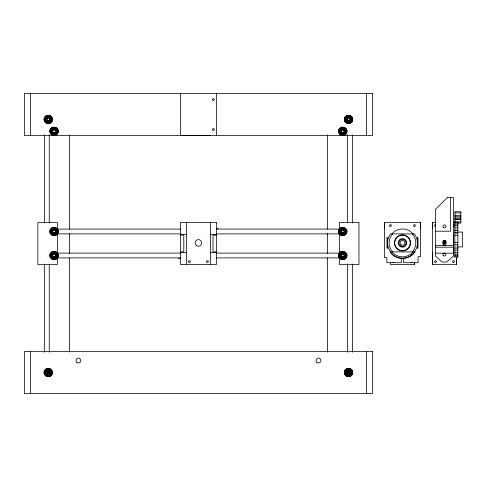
<?xml version="1.0" encoding="UTF-8"?>
<svg xmlns="http://www.w3.org/2000/svg" width="487" height="487" viewBox="0 0 487 487"><rect width="100%" height="100%" fill="white"/><g stroke="black" fill="none" stroke-linecap="round" stroke-linejoin="round"><path stroke-width="0.73" d="M384.474 228.494L384.474 222.492L420.482 222.492L420.482 256.704L418.083 256.704L418.083 262.706L403.68 262.706L403.68 258.238M414.48 264.526L414.48 262.274L414.48 264.526L390.471 264.526L390.471 262.268M420.482 228.494L420.482 222.492M456.496 257.605L456.496 264.508L432.486 264.508L432.486 252.485M432.486 228.494L432.486 222.474L435.488 222.474M456.496 264.508L456.496 257.745M44.061 119.412C43.854 114.013 52.669 114.013 52.462 119.412C52.669 124.806 43.854 124.806 44.061 119.412L45.309 119.412C45.163 115.62 51.36 115.62 51.214 119.412C51.36 123.205 45.163 123.205 45.309 119.412M49.857 131.265C49.656 125.865 58.464 125.865 58.263 131.265C58.464 136.658 49.656 136.658 49.857 131.265L51.111 131.265C50.965 127.472 57.156 127.472 57.009 131.265C57.156 135.057 50.965 135.057 51.111 131.265M49.857 231.495C49.656 226.102 58.464 226.102 58.263 231.495C58.464 236.895 49.656 236.895 49.857 231.495L51.111 231.495C50.965 227.703 57.156 227.703 57.009 231.495C57.156 235.288 50.965 235.288 51.111 231.495M49.857 255.505C49.656 250.105 58.464 250.105 58.263 255.505C58.464 260.898 49.656 260.898 49.857 255.505L51.111 255.505C50.965 251.712 57.156 251.712 57.009 255.505C57.156 259.297 50.965 259.297 51.111 255.505M44.061 372.543C43.854 367.149 52.669 367.149 52.462 372.543C52.669 377.942 43.854 377.942 44.061 372.543L45.309 372.543C45.163 368.75 51.36 368.75 51.214 372.543C51.36 376.335 45.163 376.335 45.309 372.543M338.556 131.265C338.349 125.865 347.164 125.865 346.957 131.265C347.164 136.658 338.349 136.658 338.556 131.265L339.804 131.265C339.664 135.057 345.855 135.057 345.709 131.265C345.855 127.472 339.664 127.472 339.804 131.265M344.352 119.412C344.151 114.013 352.959 114.013 352.758 119.412C352.959 124.806 344.151 124.806 344.352 119.412L345.606 119.412C345.46 115.62 351.651 115.62 351.511 119.412C351.651 123.205 345.46 123.205 345.606 119.412M338.556 231.495C338.349 226.102 347.164 226.102 346.957 231.495C347.164 236.895 338.349 236.895 338.556 231.495L339.804 231.495C339.664 227.703 345.855 227.703 345.709 231.495C345.855 235.288 339.664 235.288 339.804 231.495M338.556 255.505C338.349 250.105 347.164 250.105 346.957 255.505C347.164 260.898 338.349 260.898 338.556 255.505L339.804 255.505C339.664 259.297 345.855 259.297 345.709 255.505C345.855 251.712 339.664 251.712 339.804 255.505M344.352 372.543C344.151 367.149 352.959 367.149 352.758 372.543C352.959 377.942 344.151 377.942 344.352 372.543L345.606 372.543C345.46 368.75 351.651 368.75 351.511 372.543C351.651 376.335 345.46 376.335 345.606 372.543M443.231 241.844C443.17 240.298 445.69 240.298 445.629 241.844A1.802 1.802 0 0 0 443.085 241.789M47.172 123.473L47.495 122.261M49.029 116.557L49.351 115.352M52.973 135.319L53.296 134.114M54.824 128.41L55.147 127.204M52.973 235.556L53.296 234.35M54.824 228.647L55.147 227.435M52.973 259.565L53.296 258.353M54.824 252.65L55.147 251.444M47.172 376.603L47.495 375.398M49.029 369.694L49.351 368.482M341.667 135.319L341.996 134.114M343.524 128.41L343.846 127.204M347.468 123.473L347.791 122.261M349.319 116.557L349.642 115.352M341.667 235.556L341.996 234.35M343.524 228.647L343.846 227.435M341.667 259.565L341.996 258.353M343.524 252.65L343.846 251.444M347.468 376.603L347.791 375.398M349.319 369.694L349.642 368.482M46.162 123.053L46.782 121.969M49.735 116.856L50.362 115.772M51.957 134.899L52.584 133.822M55.536 128.708L56.163 127.624M51.957 235.136L52.584 234.052M55.536 228.939L56.163 227.855M51.957 259.145L52.584 258.061M55.536 252.948L56.163 251.864M46.162 376.183L46.782 375.1M49.735 369.986L50.362 368.903M346.458 123.053L347.079 121.969M350.031 116.856L350.658 115.772M340.656 134.899L341.284 133.822M344.236 128.708L344.857 127.624M340.656 235.136L341.284 234.052M344.236 228.939L344.857 227.855M340.656 259.145L341.284 258.061M344.236 252.948L344.857 251.864M346.458 376.183L347.079 375.1M350.031 369.986L350.658 368.903M392.723 233.894L390.933 236.232A13.338 13.338 0 0 0 390.933 249.569L392.723 251.901M412.246 251.901L414.035 249.569A13.338 13.338 0 0 0 414.035 236.232L412.246 233.894M412.976 251.901L412.331 252.747A13.922 13.922 0 0 1 392.638 252.747L391.992 251.901M414.321 251.901C418.443 246.879 418.443 238.922 414.321 233.894L390.641 233.894C386.526 238.916 386.526 246.879 390.641 251.901M414.638 251.901L413.268 253.684A15.255 15.255 0 0 1 391.694 253.684L390.324 251.901M445.276 242.69A1.199 1.199 0 0 1 443.389 242.441L444.43 243.043L445.343 242.605M45.291 122.383L46.174 121.5M50.35 117.324L51.232 116.442M51.086 134.235L51.975 133.353M56.145 129.177L57.034 128.294M51.086 234.466L51.975 233.583M56.145 229.407L57.034 228.525M51.086 258.475L51.975 257.593M56.145 253.417L57.034 252.534M45.291 375.514L46.174 374.631M50.35 370.455L51.232 369.572M345.587 122.383L346.47 121.5M350.646 117.324L351.529 116.442M339.786 134.235L340.669 133.353M344.845 129.177L345.727 128.294M339.786 234.466L340.669 233.583M344.845 229.407L345.727 228.525M339.786 258.475L340.669 257.593M344.845 253.417L345.727 252.534M345.587 375.514L346.47 374.631M350.646 370.455L351.529 369.572M44.621 121.513L45.705 120.886M50.818 117.933L51.902 117.312M50.423 133.365L51.5 132.738M56.62 129.785L57.697 129.158M50.423 233.596L51.5 232.975M56.62 230.022L57.697 229.395M50.423 257.605L51.5 256.978M56.62 254.025L57.697 253.404M344.918 121.513L346.001 120.886M351.115 117.933L352.192 117.312M339.116 133.365L340.2 132.738M345.313 129.785L346.397 129.158M44.621 374.643L45.705 374.022M50.818 371.07L51.902 370.443M339.116 233.596L340.2 232.975M345.313 230.022L346.397 229.395M339.116 257.605L340.2 256.978M345.313 254.025L346.397 253.404M344.918 374.643L346.001 374.022M351.115 371.07L352.192 370.443M53.673 129.81C49.193 133.468 58.927 133.468 54.447 129.81M44.201 120.502L45.413 120.173M51.111 118.645L52.322 118.323M50.003 132.348L51.208 132.026M56.912 130.498L58.117 130.175M344.498 120.502L345.703 120.173M351.407 118.645L352.612 118.323M338.696 132.348L339.908 132.026M345.612 130.498L346.817 130.175M50.003 232.585L51.208 232.262M56.912 230.735L58.117 230.406M50.003 256.594L51.208 256.265M56.912 254.738L58.117 254.415M338.696 232.585L339.908 232.262M345.612 230.735L346.817 230.406M338.696 256.594L339.908 256.265M345.612 254.738L346.817 254.415M44.201 373.632L45.413 373.31M51.111 371.782L52.322 371.453M344.498 373.632L345.703 373.31M351.407 371.782L352.612 371.453M444.278 242.088A0.84 0.84 0 0 1 445.307 243.116A0.84 0.84 0 0 1 443.901 243.494A0.84 0.84 0 0 1 444.278 242.088L444.497 242.057M51.214 119.412L52.462 119.412M351.511 119.412L352.758 119.412M57.009 131.265L58.263 131.265M345.709 131.265L346.957 131.265M180.403 135.362L210.414 135.362M454.931 212.971L460.86 212.971M454.931 215.467L460.86 215.467M454.931 216.788L460.86 216.77M454.931 218.097L460.86 218.079M454.931 219.144L460.86 219.144M454.931 219.4L460.86 219.4M454.846 221.816L457.847 221.816L457.847 257.605M457.896 221.889L460.86 221.889M453.494 222.474L454.998 222.474M454.846 222.699L457.847 222.699M457.896 223.095L460.86 223.095L460.86 211.735L454.931 211.735L454.931 223.095M454.846 224.014L457.847 224.014M454.846 225.731L457.847 225.731M454.846 227.806L457.847 227.806M216.417 228.537L218.213 228.543M57.442 229.097L180.549 229.097M216.265 229.097L339.378 229.097M454.846 230.181L457.847 230.181M454.846 230.588L457.847 230.588M435.427 231.209L450.493 231.209L450.493 197.418M57.009 231.495L58.263 231.495M345.709 231.495L346.957 231.495M457.847 232.068L462.65 232.068L462.65 246.891L457.847 246.891M454.846 232.774L457.847 232.774M454.846 232.908L457.847 232.908M57.442 233.894L180.549 233.894M216.265 233.894L339.378 233.894M180.403 234.399L186.405 234.399M210.414 234.417L216.417 234.417M180.403 235.294C185.188 233.523 183.678 237.26 183.672 239.361C184.165 240.785 183.441 242.161 184.001 243.689C183.429 244.991 184.153 246.416 183.696 247.853C183.879 248.486 183.964 249.35 183.672 250.008C184.518 251.974 183.045 252.357 180.403 251.706M216.417 235.318C213.288 234.862 212.496 234.923 213.123 237.102C212.904 237.693 212.904 238.575 213.123 239.166C212.709 240.627 213.361 242.021 212.813 243.336C213.379 244.906 212.679 246.288 213.148 247.816C212.776 248.455 213.056 249.277 213.056 249.904C212.606 251.98 213.422 252.363 216.417 251.724M454.846 235.349L457.847 235.349M454.846 242.313L457.847 242.313M454.846 244.864L457.847 244.924M435.427 245.442L453.434 245.442M435.427 247.183L453.434 247.183M454.846 248.023L457.847 248.023M454.846 250.044L457.847 250.044M454.846 252.266L457.847 252.266M180.403 252.601L186.405 252.601M210.414 252.625L216.417 252.625M57.442 253.106L180.549 253.106M216.265 253.106L339.378 253.106M435.427 253.185L453.434 253.185M454.846 254.165L457.847 254.165M57.009 255.505L58.263 255.505M345.709 255.505L346.957 255.505M454.846 255.675L457.847 255.675M454.846 256.771L457.847 256.771M57.442 257.903L180.549 257.903M216.265 257.903L339.378 257.903M178.601 258.5L180.403 258.481M51.214 372.543L52.462 372.543M351.511 372.543L352.758 372.543M344.498 118.323L345.703 118.645M351.407 120.173L352.612 120.502M338.696 130.175L339.908 130.498M345.612 132.026L346.817 132.348M44.201 118.323L45.413 118.645M51.111 120.173L52.322 120.502M50.003 130.175L51.208 130.498M56.912 132.026L58.117 132.348M338.696 230.406L339.908 230.735M345.612 232.262L346.817 232.585M338.696 254.415L339.908 254.738M345.612 256.265L346.817 256.594M50.003 230.406L51.208 230.735M56.912 232.262L58.117 232.585M50.003 254.415L51.208 254.738M56.912 256.265L58.117 256.594M344.498 371.453L345.703 371.782M351.407 373.31L352.612 373.632M44.201 371.453L45.413 371.782M51.111 373.31L52.322 373.632M344.918 117.312L346.001 117.933M351.115 120.886L352.192 121.513M339.116 129.158L340.2 129.785M345.313 132.738L346.397 133.365M339.116 229.395L340.2 230.022M345.313 232.975L346.397 233.596M339.116 253.404L340.2 254.025M345.313 256.978L346.397 257.605M44.621 117.312L45.705 117.933M50.818 120.886L51.902 121.513M50.423 129.158L51.5 129.785M56.62 132.738L57.697 133.365M344.918 370.443L346.001 371.07M351.115 374.022L352.192 374.643M50.423 229.395L51.5 230.022M56.62 232.975L57.697 233.596M50.423 253.404L51.5 254.025M56.62 256.978L57.697 257.605M44.621 370.443L45.705 371.07M50.818 374.022L51.902 374.643M345.587 116.442L346.47 117.324M350.646 121.5L351.529 122.383M339.786 128.294L340.669 129.177M344.845 133.353L345.727 134.235M339.786 228.525L340.669 229.407M344.845 233.583L345.727 234.466M339.786 252.534L340.669 253.417M344.845 257.593L345.727 258.475M345.587 369.572L346.47 370.455M350.646 374.631L351.529 375.514M45.291 116.442L46.174 117.324M50.35 121.5L51.232 122.383M51.086 128.294L51.975 129.177M56.145 133.353L57.034 134.235M51.086 228.525L51.975 229.407M56.145 233.583L57.034 234.466M51.086 252.534L51.975 253.417M56.145 257.593L57.034 258.475M45.291 369.572L46.174 370.455M50.35 374.631L51.232 375.514M346.458 115.772L347.079 116.856M350.031 121.969L350.658 123.053M340.656 127.624L341.284 128.708M344.236 133.822L344.857 134.899M340.656 227.855L341.284 228.939M344.236 234.052L344.857 235.136M340.656 251.864L341.284 252.948M344.236 258.061L344.857 259.145M346.458 368.903L347.079 369.986M350.031 375.1L350.658 376.183M46.162 115.772L46.782 116.856M49.735 121.969L50.362 123.053M51.957 127.624L52.584 128.708M55.536 133.822L56.163 134.899M51.957 227.855L52.584 228.939M55.536 234.052L56.163 235.136M51.957 251.864L52.584 252.948M55.536 258.061L56.163 259.145M46.162 368.903L46.782 369.986M49.735 375.1L50.362 376.183M347.468 115.352L347.791 116.557M349.319 122.261L349.642 123.473M341.667 127.204L341.996 128.41M343.524 134.114L343.846 135.319M341.667 227.435L341.996 228.647M343.524 234.35L343.846 235.556M341.667 251.444L341.996 252.65M343.524 258.353L343.846 259.565M347.468 368.482L347.791 369.694M349.319 375.398L349.642 376.603M52.973 127.204L53.296 128.41M54.824 134.114L55.147 135.319M47.172 115.352L47.495 116.557M49.029 122.261L49.351 123.473M52.973 227.435L53.296 228.647M54.824 234.35L55.147 235.556M52.973 251.444L53.296 252.65M54.824 258.353L55.147 259.565M47.172 368.482L47.495 369.694M49.029 375.398L49.351 376.603M454.846 221.39L454.846 257.605M453.494 234.46L453.494 252.485M432.486 222.474L432.486 264.508M418.01 237.668L418.01 248.133M417.487 237.4L417.487 248.4M401.276 258.238L401.276 262.706L386.873 262.706L386.873 257.605L384.474 257.605L384.474 222.492M387.482 237.4L387.482 248.4M386.958 237.668L386.958 248.133M366.468 93.449L366.468 135.465M366.468 351.535L366.468 393.551M352.363 134.783L352.363 222.973M352.363 264.027L352.363 352.217M348.558 115.212L348.558 116.46M348.558 122.365L348.558 123.613M348.558 368.342L348.558 369.59M348.558 375.495L348.558 376.743M347.56 134.783L347.56 222.973M347.56 264.027L347.56 352.217M342.757 127.058L342.757 128.312M342.757 134.217L342.757 135.465M342.757 227.295L342.757 228.543M342.757 234.448L342.757 235.696M342.757 251.304L342.757 252.552M342.757 258.457L342.757 259.705M339.457 229.998L339.457 222.492L358.962 222.492L358.962 264.508L339.457 264.508L339.457 257.002M339.457 233.376L339.457 253.599M327.453 134.936L327.453 229.079M327.453 233.638L327.453 253.38M327.453 257.933L327.453 352.083M216.417 93.449L216.417 135.465M210.414 222.492L210.414 264.508M186.405 222.51L186.405 264.526M180.403 93.449L180.403 135.465M69.367 134.936L69.367 229.079M69.367 233.638L69.367 253.38M69.367 257.933L69.367 352.083M57.363 229.998L57.363 222.492L37.852 222.492L37.852 264.508L57.363 264.508L57.363 257.002M57.363 233.376L57.363 253.599M54.057 127.058L54.057 128.312M54.057 134.217L54.057 135.465M54.057 227.295L54.057 228.543M54.057 234.448L54.057 235.696M54.057 251.304L54.057 252.552M54.057 258.457L54.057 259.705M49.26 134.783L49.26 222.973M49.26 264.027L49.26 352.217M48.262 115.212L48.262 116.46M48.262 122.365L48.262 123.613M48.262 368.342L48.262 369.59M48.262 375.495L48.262 376.743M44.457 134.783L44.457 222.973M44.457 264.027L44.457 352.217M30.352 93.449L30.352 135.465M30.352 351.535L30.352 393.551M435.719 226.345A0.901 0.901 0 0 1 434.587 225.475A0.901 0.901 0 0 1 435.719 224.604M453.251 224.61A0.901 0.901 0 0 1 454.389 225.578A0.901 0.901 0 0 1 453.056 226.26M445.556 245.144A2.398 2.398 0 0 1 443.158 245.144M443.158 240.986A2.398 2.398 0 0 1 446.055 241.363M443.267 242.155A1.199 1.199 0 0 1 444.272 240.651A1.199 1.199 0 0 1 445.629 241.844M391.816 233.949A13.922 13.922 0 0 1 413.153 233.949M412.623 253.958A15 15 0 0 1 411.612 254.804M411.929 262.304A0.901 0.901 0 0 1 411.028 262.304M393.922 262.304A0.901 0.901 0 0 1 393.027 262.304M44.354 118.365C42.813 123.333 51.013 125.53 52.17 120.459C53.71 115.486 45.51 113.288 44.354 118.365M45.942 118.791C49.211 129.219 53.99 111.395 45.942 118.791M46.813 119.023C48.858 125.543 51.841 114.402 46.813 119.023M50.149 130.212C48.615 135.185 56.815 137.383 57.971 132.312C59.505 127.338 51.305 125.141 50.149 130.212M51.744 130.644C55.013 141.072 59.785 123.241 51.744 130.644M50.149 230.448C48.615 235.422 56.815 237.619 57.971 232.543C59.505 227.575 51.305 225.378 50.149 230.448M51.744 230.875C55.013 241.302 59.785 223.478 51.744 230.875M52.608 231.106C54.654 237.626 57.643 226.485 52.608 231.106M50.149 254.458C48.615 259.425 56.815 261.622 57.971 256.552C59.505 251.578 51.305 249.381 50.149 254.458M51.744 254.884C55.013 265.312 59.785 247.487 51.744 254.884M52.608 255.115C54.654 261.635 57.643 250.495 52.608 255.115M44.354 371.496C42.813 376.469 51.013 378.667 52.17 373.59C53.71 368.622 45.51 366.425 44.354 371.496M45.942 371.922C49.211 382.35 53.99 364.526 45.942 371.922M46.813 372.153C48.858 378.673 51.841 367.533 46.813 372.153M47.683 372.391C48.414 374.68 49.467 370.771 47.683 372.391M338.849 130.212C337.314 135.185 345.514 137.383 346.665 132.312C348.205 127.338 340.005 125.141 338.849 130.212M340.437 130.644C343.706 141.072 348.485 123.241 340.437 130.644M341.308 130.875C343.353 137.395 346.336 126.249 341.308 130.875M344.644 118.365C343.11 123.333 351.31 125.53 352.466 120.459C354 115.486 345.8 113.288 344.644 118.365M346.239 118.791C349.508 129.219 354.286 111.395 346.239 118.791M347.109 119.023C349.149 125.543 352.138 114.402 347.109 119.023M338.849 230.448C337.314 235.422 345.514 237.619 346.665 232.543C348.205 227.575 340.005 225.378 338.849 230.448M340.437 230.875C343.706 241.302 348.485 223.478 340.437 230.875M341.308 231.106C343.353 237.626 346.336 226.485 341.308 231.106M338.849 254.458C337.314 259.425 345.514 261.622 346.665 256.552C348.205 251.578 340.005 249.381 338.849 254.458M340.437 254.884C343.706 265.312 348.485 247.487 340.437 254.884M341.308 255.115C343.353 261.635 346.336 250.495 341.308 255.115M344.644 371.496C343.11 376.469 351.31 378.667 352.466 373.59C354 368.622 345.8 366.425 344.644 371.496M346.239 371.922C349.508 382.35 354.286 364.526 346.239 371.922M347.109 372.153C349.149 378.673 352.138 367.533 347.109 372.153M347.974 372.391C348.71 374.68 349.757 370.771 347.974 372.391M414.979 251.901L413.463 253.879A15.529 15.529 0 0 1 391.505 253.879L389.99 251.901L414.979 251.901M447.492 197.418L435.427 209.422L435.427 256.034L442.032 262.036L446.829 262.036L453.434 256.034L453.434 197.418L447.492 197.418M372.47 93.449L24.35 93.449L24.35 135.465L372.47 135.465L372.47 93.449M216.417 222.492L180.403 222.51L180.403 264.526L216.417 264.508L216.417 222.492M372.47 351.535L24.35 351.535L24.35 393.551L372.47 393.551L372.47 351.535M435.037 262.286A0.901 0.901 0 0 0 436.389 261.507A0.901 0.901 0 0 0 435.037 260.728A0.901 0.901 0 0 0 435.037 262.286M453.044 262.286A0.901 0.901 0 0 0 454.395 261.507A0.901 0.901 0 0 0 453.044 260.728A0.901 0.901 0 0 0 453.044 262.286M443.596 244.462A1.802 1.802 0 0 0 446.299 242.897A1.802 1.802 0 0 0 443.596 241.339A1.802 1.802 0 0 0 443.596 244.462M443.535 255.766A1.498 1.498 0 0 0 445.903 254.689A1.498 1.498 0 0 0 443.785 253.179A1.498 1.498 0 0 0 443.535 255.766M443.493 227.581A1.498 1.498 0 0 0 445.909 226.625A1.498 1.498 0 0 0 443.87 225.012A1.498 1.498 0 0 0 443.493 227.581M398.579 249.667A7.81 7.81 0 0 0 410.291 242.897A7.81 7.81 0 0 0 398.579 236.134A7.81 7.81 0 0 0 398.579 249.667M398.463 249.855A8.035 8.035 0 0 0 410.517 242.897A8.035 8.035 0 0 0 398.463 235.939A8.035 8.035 0 0 0 398.463 249.855M400.338 246.617A4.292 4.292 0 0 0 406.773 242.897A4.292 4.292 0 0 0 400.338 239.184A4.292 4.292 0 0 0 400.338 246.617M400.679 246.02A3.604 3.604 0 0 0 406.085 242.897A3.604 3.604 0 0 0 400.679 239.781A3.604 3.604 0 0 0 400.679 246.02M401.282 244.979A2.398 2.398 0 0 0 404.886 242.897A2.398 2.398 0 0 0 401.282 240.822A2.398 2.398 0 0 0 401.282 244.979M414.029 226.272A0.901 0.901 0 0 0 415.381 225.493A0.901 0.901 0 0 0 414.029 224.714A0.901 0.901 0 0 0 414.029 226.272M390.026 226.272A0.901 0.901 0 0 0 391.371 225.493A0.901 0.901 0 0 0 390.026 224.714A0.901 0.901 0 0 0 390.026 226.272M188.956 262.286A0.901 0.901 0 0 0 190.307 261.507A0.901 0.901 0 0 0 188.956 260.728A0.901 0.901 0 0 0 188.956 262.286M206.774 262.14A0.901 0.901 0 0 0 208.284 261.738A0.901 0.901 0 0 0 207.176 260.636A0.901 0.901 0 0 0 206.774 262.14M196.675 245.704A3.299 3.299 0 0 0 201.715 243.001A3.299 3.299 0 0 0 196.851 239.994A3.299 3.299 0 0 0 196.675 245.704M316.806 362.291A2.398 2.398 0 0 0 320.787 361.086A2.398 2.398 0 0 0 317.749 358.243A2.398 2.398 0 0 0 316.806 362.291M76.703 362.267A2.398 2.398 0 0 0 80.696 361.123A2.398 2.398 0 0 0 77.707 358.231A2.398 2.398 0 0 0 76.703 362.267M212.898 100.188A0.901 0.901 0 0 0 214.31 99.531A0.901 0.901 0 0 0 213.032 98.636A0.901 0.901 0 0 0 212.898 100.188M212.813 130.132A0.901 0.901 0 0 0 214.292 129.645A0.901 0.901 0 0 0 213.129 128.605A0.901 0.901 0 0 0 212.813 130.132M47.659 373.584A1.199 1.199 0 0 0 49.461 372.543A1.199 1.199 0 0 0 47.659 371.502A1.199 1.199 0 0 0 47.659 373.584M47.513 120.709A1.498 1.498 0 0 0 49.759 119.412A1.498 1.498 0 0 0 47.513 118.11A1.498 1.498 0 0 0 47.513 120.709M347.803 120.709A1.498 1.498 0 0 0 350.056 119.412A1.498 1.498 0 0 0 347.803 118.11A1.498 1.498 0 0 0 347.803 120.709M52.998 132.263A1.498 1.498 0 0 0 55.512 131.593A1.498 1.498 0 0 0 53.673 129.755A1.498 1.498 0 0 0 52.998 132.263M341.697 132.324A1.498 1.498 0 0 0 344.206 131.648A1.498 1.498 0 0 0 342.367 129.81A1.498 1.498 0 0 0 341.697 132.324M53.308 256.801A1.498 1.498 0 0 0 55.561 255.505A1.498 1.498 0 0 0 53.308 254.202A1.498 1.498 0 0 0 53.308 256.801M53.308 232.798A1.498 1.498 0 0 0 55.561 231.495A1.498 1.498 0 0 0 53.308 230.199A1.498 1.498 0 0 0 53.308 232.798M342.008 232.798A1.498 1.498 0 0 0 344.26 231.495A1.498 1.498 0 0 0 342.008 230.199A1.498 1.498 0 0 0 342.008 232.798M342.008 256.801A1.498 1.498 0 0 0 344.26 255.505A1.498 1.498 0 0 0 342.008 254.202A1.498 1.498 0 0 0 342.008 256.801M347.706 373.395A1.199 1.199 0 0 0 349.715 372.853A1.199 1.199 0 0 0 348.248 371.386A1.199 1.199 0 0 0 347.706 373.395"/></g></svg>
